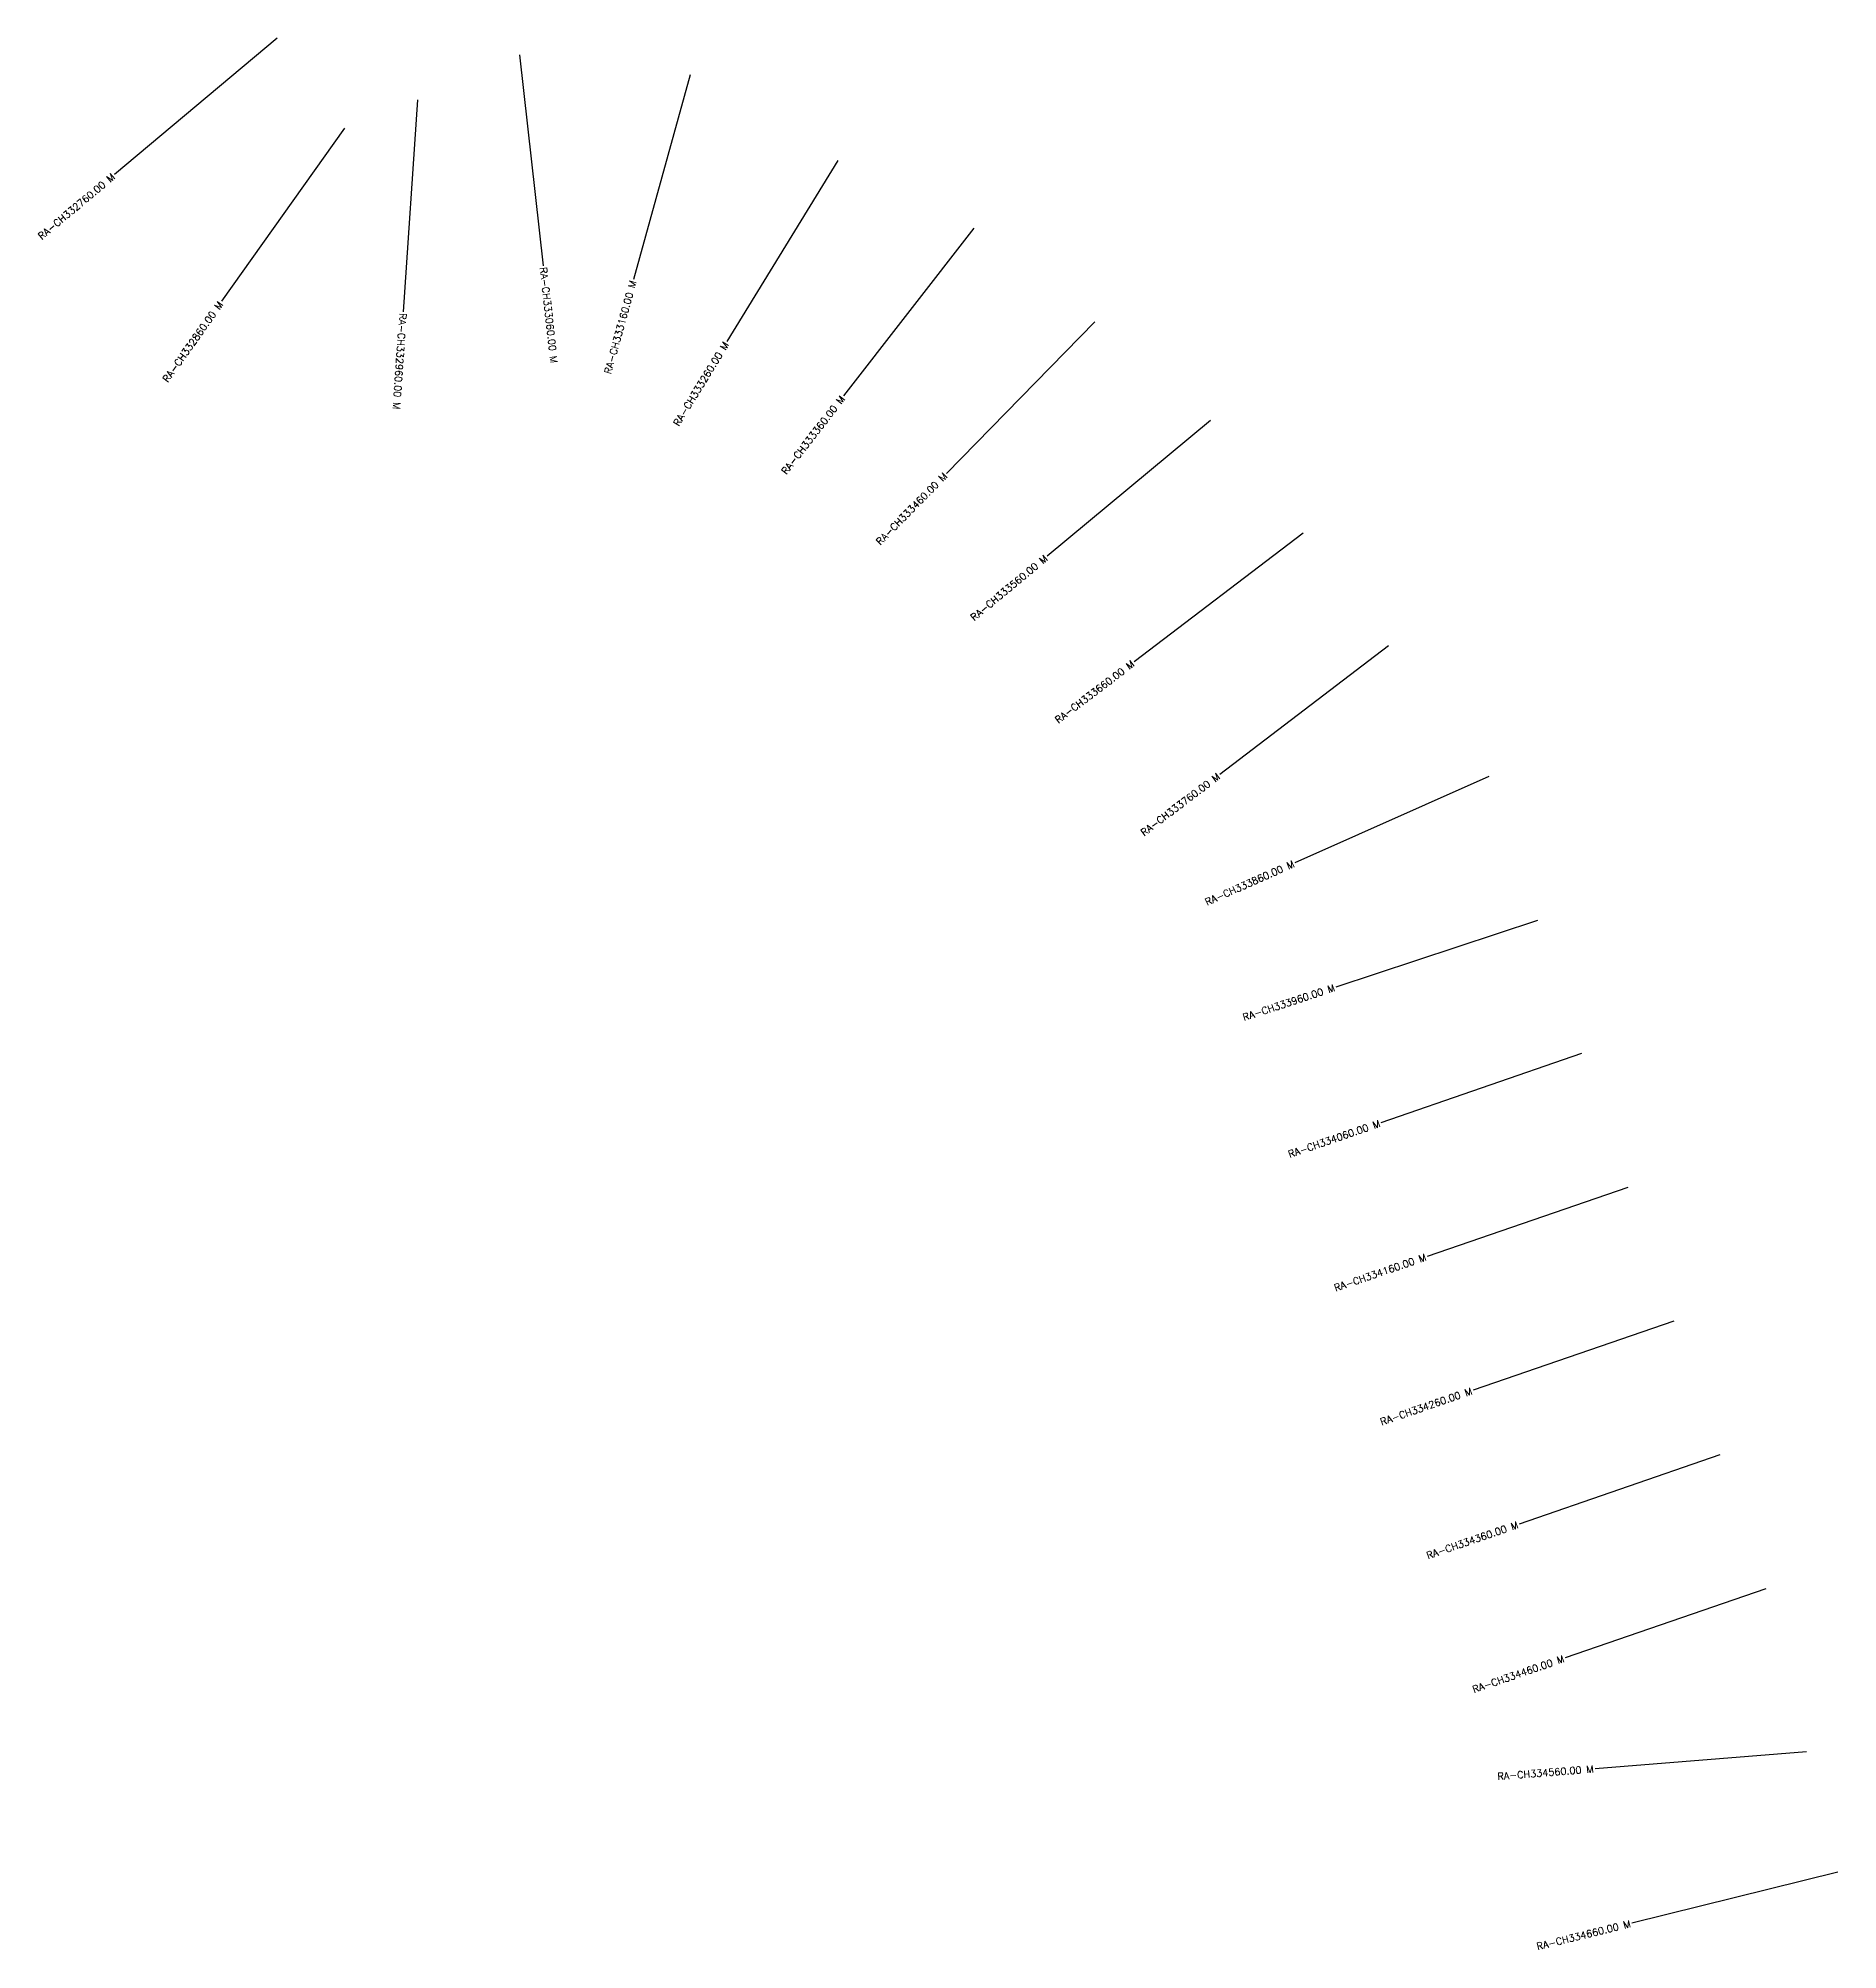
# Model space of a CAD drawing. Header units: metres. Extents: x 289004 to 294704, y 1989666 to 1993048.
# Drawn here: x 289004 to 290276, y 1991309 to 1992660 of the extents above; entities that cross this region are included whole.
import ezdxf
from ezdxf.enums import TextEntityAlignment as Align

# ---------------------------------------------------------------- set-up
doc = ezdxf.new("R2010")
doc.units = ezdxf.units.M
doc.header["$MEASUREMENT"] = 0
doc.layers.add('CS', color=134, linetype='Continuous')
doc.layers.add('CSMark', color=6, linetype='Continuous')
doc.styles.get("Standard").update_dxf_attribs({"font": 'simplex.shx'})

msp = doc.modelspace()

# ---------------------------------------------------------------- linework, layer by layer
at = {"layer": 'CS'}
for p, q in [((289173, 1992660.2), (289058, 1992563.9)), ((289344.2, 1992648.4), (289361, 1992499.4)), ((289464.8, 1992634.3), (289424.8, 1992489.8)), ((289272.2, 1992616.6), (289262, 1992466.9)), ((289220.6, 1992596.6), (289133.7, 1992474.3)), ((289569.2, 1992573.8), (289490.9, 1992445.9)), ((289665.3, 1992525.9), (289573.3, 1992407.5)), ((289751, 1992459.8), (289646, 1992352.7)), ((289832.6, 1992390.1), (289717.3, 1992294.2)), ((289898.1, 1992310.4), (289778.7, 1992219.5)), ((289958.6, 1992230.8), (289839.3, 1992140)), ((290029.4, 1992138.5), (289892.4, 1992077.5)), ((290063.8, 1992036.6), (289921.3, 1991989.7)), ((290095, 1991942.7), (289953.2, 1991893.8)), ((290127.6, 1991848.1), (289985.8, 1991799.3)), ((290160.2, 1991753.6), (290018.3, 1991704.7)), ((290192.7, 1991659), (290050.9, 1991610.2)), ((290225.3, 1991564.5), (290083.5, 1991515.6)), ((290254, 1991449.2), (290104.5, 1991437.3)), ((290276.1, 1991364.2), (290130.5, 1991328.2))]:
    msp.add_line(p, q, dxfattribs=at)

# ---------------------------------------------------------------- texts
at = {"layer": 'CSMark'}
for s, rotation, p in [('RA-CH332760.00 M', 39.9492, (289057.2, 1992563.2)), ('RA-CH333160.00 M', 74.5499, (289424.6, 1992488.8)), ('RA-CH332860.00 M', 54.6013, (289133.1, 1992473.5)), ('RA-CH333260.00 M', 58.5144, (289490.4, 1992445)), ('RA-CH333360.00 M', 52.1658, (289572.7, 1992406.7)), ('RA-CH333460.00 M', 45.5348, (289645.3, 1992352)), ('RA-CH333560.00 M', 39.7379, (289716.5, 1992293.6)), ('RA-CH333660.00 M', 37.271, (289777.9, 1992218.9)), ('RA-CH333760.00 M', 37.271, (289838.5, 1992139.4)), ('RA-CH333860.00 M', 23.991, (289891.5, 1992077.1)), ('RA-CH333960.00 M', 18.2147, (289920.4, 1991989.4)), ('RA-CH334060.00 M', 19.0049, (289952.3, 1991893.5)), ('RA-CH334160.00 M', 19.0049, (289984.8, 1991799)), ('RA-CH334260.00 M', 19.0049, (290017.4, 1991704.4)), ('RA-CH334360.00 M', 19.0049, (290050, 1991609.9)), ('RA-CH334460.00 M', 19.0049, (290082.5, 1991515.3)), ('RA-CH334560.00 M', 4.5532, (290103.5, 1991437.2)), ('RA-CH334660.00 M', 13.8945, (290129.5, 1991327.9))]:
    msp.add_text(s, height=5, rotation=rotation, dxfattribs=at).set_placement(p, align=Align.MIDDLE_RIGHT)
for s, rotation, p in [('RA-CH333060.00 M', 276.4374, (289361.1, 1992498.4)), ('RA-CH332960.00 M', 266.0792, (289261.9, 1992465.9))]:
    msp.add_text(s, height=5, rotation=rotation, dxfattribs=at).set_placement(p, align=Align.MIDDLE_LEFT)

doc.saveas('drawing.dxf')
